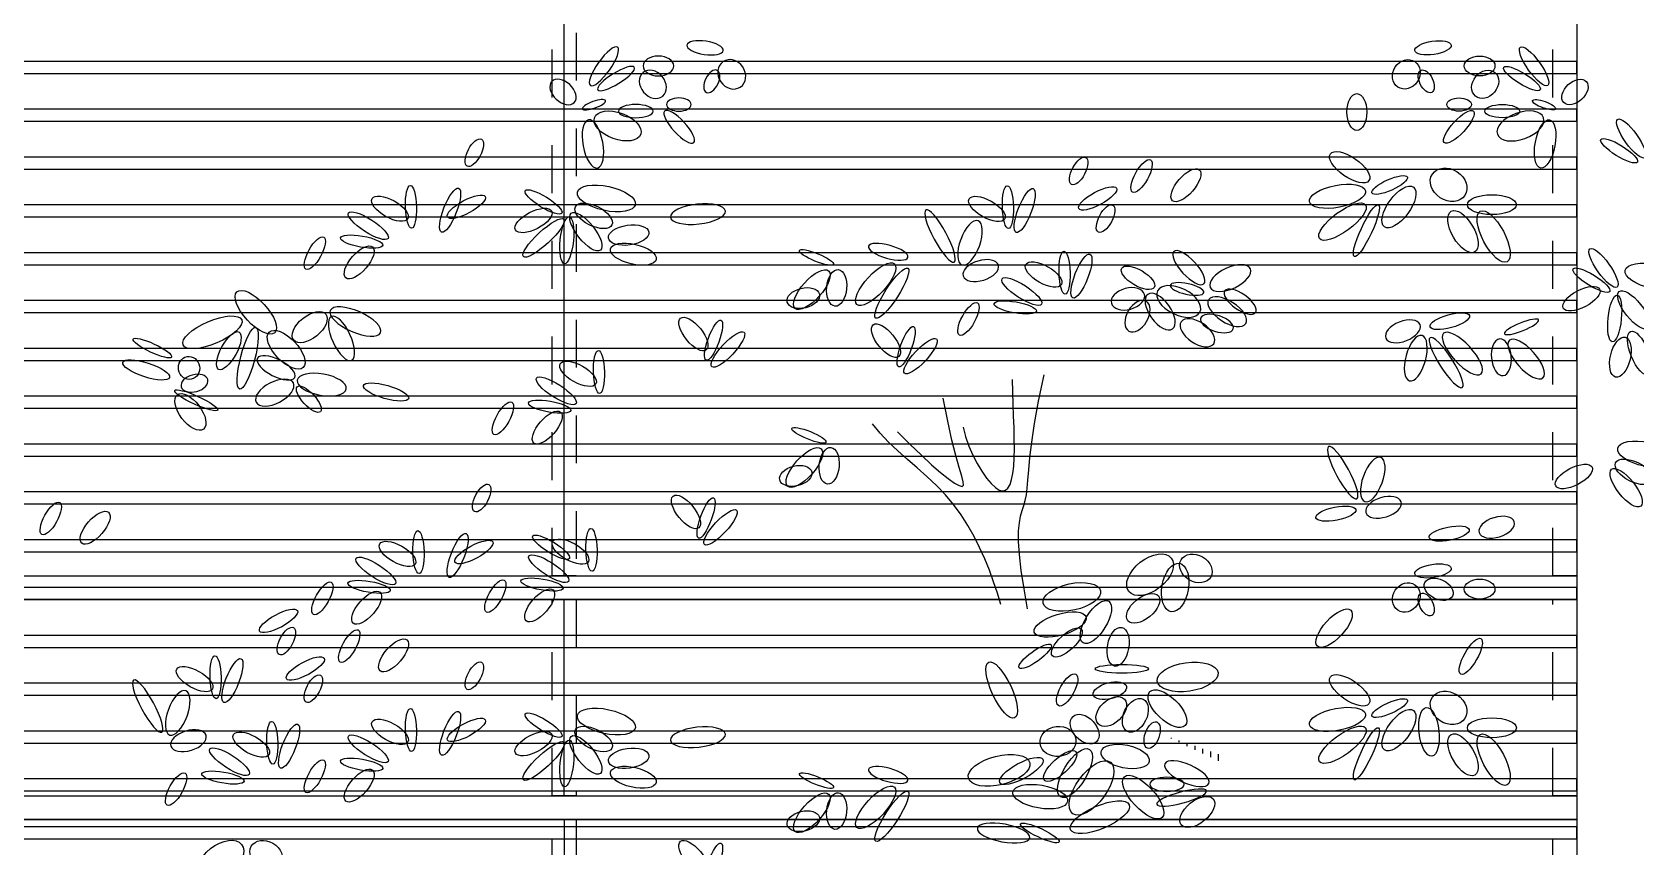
# Model space of a CAD drawing. Header units: millimetres. Extents: x 2056 to 4470, y 1400 to 3101.
# Drawn here: x 2098.763 to 2102.114, y 1446.76 to 1448.464 of the extents above; entities that cross this region are included whole.
import ezdxf

# ---------------------------------------------------------------- set-up
doc = ezdxf.new("R2010")
doc.units = ezdxf.units.MM
doc.linetypes.add('DOT', pattern=[0.25, 0, -0.25])
for name, color, linetype in [('A-252', 252, 'Continuous'), ('A-253', 253, 'Continuous'), ('A-ANNO-GLAZ', 124, 'Continuous'), ('A-GLAZ', 5, 'Continuous'), ('A-LDSP-TREE', 74, 'Continuous'), ('A-PLAN-2', 4, 'Continuous')]:
    doc.layers.add(name, color=color, linetype=linetype)

# ---------------------------------------------------------------- blocks, each defined once
blk = doc.blocks.new('E4', base_point=(655.182746, 222.149869))
blk.add_circle((656.700527, 222.149869), 1.51778)
blk = doc.blocks.new('TROPI')
for p, q in [((0.6952, 9.5133), (0.6952, 9.5157)), ((0.7186, 9.5023), (0.7186, 9.5076)), ((0.7421, 9.4913), (0.7421, 9.4995)), ((0.7655, 9.4803), (0.7655, 9.4914)), ((0.7889, 9.4693), (0.7889, 9.4833)), ((0.8124, 9.4583), (0.8124, 9.4752)), ((0.8358, 9.4473), (0.8358, 9.4672))]:
    blk.add_line(p, q)
for points in [[(0.0733, 10.4438), (0.0809, 10.4154), (0.0909, 10.3873), (0.1027, 10.3602), (0.1157, 10.3348), (0.1294, 10.3118), (0.1434, 10.2917), (0.157, 10.2753), (0.1697, 10.2632), (0.1811, 10.2559), (0.1911, 10.2534), (0.1998, 10.2554), (0.2072, 10.2618), (0.2133, 10.2723), (0.2182, 10.2868), (0.2219, 10.3049), (0.2244, 10.3267), (0.2258, 10.3517), (0.2263, 10.3796), (0.2261, 10.41), (0.2253, 10.4426), (0.2242, 10.4768), (0.2229, 10.5124), (0.2217, 10.5489), (0.2207, 10.5859)], [(0.2656, 9.9014), (0.2552, 9.9603), (0.247, 10.0153), (0.2414, 10.0635), (0.2389, 10.1026), (0.239, 10.1337), (0.2412, 10.1582), (0.2448, 10.178), (0.2494, 10.1945), (0.2542, 10.2094), (0.2588, 10.2244), (0.2625, 10.2411), (0.265, 10.261), (0.267, 10.2855), (0.2692, 10.3158), (0.2726, 10.3533), (0.278, 10.3991), (0.2864, 10.4546), (0.2985, 10.521), (0.3153, 10.5996)], [(-0.1226, 10.4301), (-0.0854, 10.3925), (-0.0513, 10.3596), (-0.0207, 10.3314), (0.0061, 10.3081), (0.0289, 10.2899), (0.0474, 10.2768), (0.0613, 10.2691), (0.0703, 10.2668), (0.0742, 10.2702), (0.0736, 10.2802), (0.0692, 10.2977), (0.0617, 10.3236), (0.0518, 10.3588), (0.0401, 10.4043), (0.0274, 10.4611), (0.0143, 10.5301)], [(0.186, 9.9137), (0.1756, 9.9481), (0.1642, 9.9821), (0.1517, 10.0161), (0.1379, 10.0502), (0.1227, 10.084), (0.106, 10.1174), (0.0875, 10.15), (0.0672, 10.1818), (0.0448, 10.2124), (0.0204, 10.2416), (-0.0063, 10.2694), (-0.0345, 10.2959), (-0.0635, 10.3217), (-0.0928, 10.3471), (-0.1215, 10.3726), (-0.1489, 10.3985), (-0.1745, 10.4252), (-0.1973, 10.4533)]]:
    blk.add_lwpolyline(points)
at = {"zscale": 0.01988043750000001}
for p, xscale, yscale, rotation in [((-1.0393, 11.4642), -0.04626700661756251, 0.0130519644688125, 234.5743510000019), ((-0.6426, 11.5682), -0.03620895651450001, 0.01305196446881251, 351.2181460000019), ((1.4216, 11.5682), 0.03620895651450001, 0.01305196446881251, 8.781853999998079), ((1.8182, 11.4642), 0.04626700661756251, 0.0130519644688125, 125.4256489999981), ((-0.882, 11.5225), -0.03017413042875001, 0.01957795664343751, 180.0000000000019), ((-0.6426, 11.5355), -0.03017413042875001, 0.0261039488180625, 123.8077640000019), ((1.4216, 11.5355), 0.03017413042875001, 0.02610394881806251, 236.1922359999981), ((1.6609, 11.5225), 0.03017413042875001, 0.01957795664343751, 179.999999999998), ((-1.0872, 11.4137), -0.03017413042875, 0.01957795664343751, 317.172459000002), ((-1.0171, 11.4511), -0.04224378260025002, 0.0108766469975625, 211.7133950000019), ((-0.882, 11.5029), -0.03017413042875001, 0.02392861146637501, 129.769402000002), ((-0.6607, 11.5094), -0.02413930434300001, 0.01305196446881251, 63.91514600000195), ((1.4397, 11.5094), 0.02413930434300001, 0.01305196446881251, 296.0848539999981), ((1.6609, 11.5029), 0.03017413042875, 0.02392861146637501, 230.230597999998), ((1.7961, 11.4511), 0.04224378260025002, 0.01087664699756251, 148.2866049999981), ((1.8661, 11.4137), 0.03017413042875, 0.01957795664343751, 42.82754099999804), ((-1.063, 11.3942), -0.024139304343, 0.006525992174625002, 199.8223290000018), ((-1.0268, 11.368), 0.04827862856643752, 0.02610394881806251, 340.177671000002), ((-0.8518, 11.3876), -0.03419735444606251, 0.01305196446881251, 1.901316331314217e-12), ((-0.8176, 11.3876), -0.04224378260025002, 0.0130519644688125, 132.760736000002), ((-0.8116, 11.4072), -0.02413930434300001, 0.01305196446881251, 180.0000000000019), ((1.2486, 11.4398), 0.03620895651450002, 0.01957795664343751, 270), ((1.5966, 11.3876), 0.04224378260025, 0.0130519644688125, 227.2392639999981), ((1.5905, 11.4072), 0.02413930434300001, 0.01305196446881251, 179.999999999998), ((1.6308, 11.3876), 0.03419735444606251, 0.01305196446881251, 359.9999999999981), ((1.8058, 11.368), -0.04827862856643751, 0.02610394881806251, 19.82232899999808), ((1.842, 11.3942), 0.024139304343, 0.006525992174625002, 160.1776709999981), ((-1.0449, 11.3615), -0.04827862856643751, 0.01957795664343752, 100.4783160000019), ((1.8239, 11.3615), 0.04827862856643751, 0.01957795664343751, 259.5216839999981), ((2.1082, 11.2486), 0.04626700661756251, 0.0130519644688125, 125.4256489999981), ((-1.3645, 11.3038), 0.03017413042875001, 0.01305196446881251, 242.1470529999981), ((2.086, 11.2356), 0.04224378260025002, 0.01087664699756251, 148.2866049999981), ((0.4398, 11.2495), 0.03017413042875001, 0.01305196446881251, 242.1470529999981), ((0.6326, 11.2419), 0.03620895651450001, 0.0130519644688125, 240.976609999998), ((1.2848, 11.1799), 0.04626700661756251, 0.01957795664343752, 145.193839999998), ((0.7782, 11.2123), 0.04023218053181252, 0.01740261929175001, 229.1334349187653), ((1.3994, 11.1908), 0.038220578463375, 0.01087664699756251, 204.2552819999964), ((1.4739, 11.1995), 0.038220578463375, 0.030454603641, 326.794293999998), ((-1.5729, 11.0375), 0.04224378260025002, 0.01087664699756251, 91.61601113788166), ((-1.4833, 11.0262), 0.04626700661756251, 0.0130519644688125, 68.75505513788173), ((-1.1244, 11.0825), 0.04224378260025002, 0.01087664699756251, 148.2866049999981), ((-1.0781, 11.1455), 0.05833665878906252, 0.02392861146637501, 347.7961789999981), ((0.2088, 11.0367), 0.04224378260025002, 0.01087664699756251, 91.61601113788166), ((0.2318, 11.0253), 0.04626700661756251, 0.0130519644688125, 68.75505513788173), ((0.5315, 11.1574), 0.04224378260025002, 0.01305196446881251, 208.399807999998), ((1.2747, 11.1494), 0.05632505672062503, 0.02175329399512502, 190.9295669999981), ((1.4175, 11.1603), 0.04827862856643751, 0.02175329399512501, 233.792727999998), ((-1.5841, 11.0663), 0.04023218053181252, 0.01740261929175001, 150.6767441378817), ((-1.3529, 11.1324), 0.04224378260025002, 0.01305196446881251, 208.399807999998), ((-1.1546, 11.089), 0.04023218053181251, 0.01740261929175, 207.3473379999981), ((-1.0841, 11.102), 0.04023218053181252, 0.01957795664343752, 333.4761320000096), ((-0.6362, 11.0891), -0.05431345465218752, 0.01957795664343751, 6.309894999998103), ((0.1977, 11.0655), 0.04023218053181252, 0.01740261929175001, 150.6767441378817), ((0.5199, 11.1071), 0.03017413042875001, 0.01305196446881251, 242.1470529999981), ((1.2747, 11.1081), 0.05632505672062502, 0.01957795664343752, 216.271166999998), ((1.3129, 11.1081), 0.05632505672062502, 0.01087664699756251, 245.185640999998), ((1.5785, 11.1081), 0.04827862856643751, 0.01957795664343751, 359.9999999999981), ((-1.6432, 11.0073), 0.04626700661756251, 0.01305196446881251, 147.2117459187653), ((-1.1183, 11.0651), 0.05431345465218752, 0.0130519644688125, 222.827540999998), ((-1.1023, 11.0716), 0.04626700661756251, 0.01305196446881251, 264.1335219999981), ((-1.0962, 11.0825), 0.04626700661756251, 0.01740261929175, 308.1683149999981), ((0.0465, 10.9367), -0.05833665878906251, 0.0130519644688125, 298.3434654556696), ((0.07, 10.9283), -0.04626700661756253, 0.01957795664343752, 250.0359484556697), ((1.5302, 11.0885), 0.04626700661756252, 0.02175329399512501, 300.0262489999981), ((1.6167, 11.0885), 0.05632505672062502, 0.02175329399512501, 298.031950999998), ((-1.835, 11.0114), 0.03620895651450001, 0.0130519644688125, 240.976609999998), ((-1.6589, 10.9869), 0.04224378260025002, 0.0108766469975625, 170.0727019187653), ((-0.9856, 11.0085), 0.04023218053181251, 0.01957795664343751, 8.204645999998085), ((-1.6893, 10.9818), 0.04023218053181252, 0.01740261929175001, 229.1334349187653), ((-0.9795, 10.9759), 0.0462670066175625, 0.01957795664343751, 347.246730999998), ((-0.3135, 10.9299), 0.03620895651450002, 0.007831182657375, 157.9264499999983), ((-0.0914, 10.9508), -0.04023218053181252, 0.01305196446881251, 344.2461859999981), ((0.378, 10.8408), 0.04224378260025002, 0.01087664699756251, 91.61601113788166), ((0.4011, 10.8295), 0.04626700661756251, 0.0130519644688125, 68.75505513788173), ((0.7918, 10.8716), -0.04345076372175002, 0.01566236531475, 312.760735999998), ((2.0254, 10.8621), 0.04626700661756251, 0.0130519644688125, 125.4256489999981), ((-0.328, 10.9104), 0.04948558980750001, 0.01957795664343751, 228.206041999998), ((-0.299, 10.9143), 0.03620895651450001, 0.01957795664343752, 264.716666999998), ((-0.1316, 10.9312), 0.0543134546521875, 0.01957795664343751, 227.2392639999981), ((-0.0914, 10.9182), 0.05833665878906252, 0.0130519644688125, 237.1976369999981), ((0.0735, 10.8953), -0.03620895651450001, 0.01957795664343751, 197.0074304556697), ((0.3669, 10.8696), 0.04023218053181252, 0.01740261929175001, 150.6767441378817), ((0.6438, 10.8612), 0.03701361722231251, 0.01566236531475, 149.4658719999981), ((0.8111, 10.8612), -0.04345076372175002, 0.02088314712618751, 204.8654449999923), ((2.0033, 10.8491), 0.04224378260025002, 0.01087664699756251, 148.2866049999981), ((2.0495, 10.9121), 0.05833665878906252, 0.02392861146637501, 347.7961789999981), ((-2.0943, 10.8478), 0.05471577506587501, 0.02262342098362501, 312.760735999998), ((-0.3557, 10.8413), 0.03258807279131251, 0.01957795664343751, 194.0120239999981), ((0.3078, 10.8106), 0.04626700661756251, 0.01305196446881251, 147.2117459187653), ((0.6148, 10.8403), -0.03379503403237502, 0.02088314712618751, 15.12809499999808), ((0.6534, 10.8507), -0.04666932703125001, 0.02610394881806251, 153.4761320000212), ((0.7918, 10.8455), -0.03379503403237501, 0.0104415835033125, 347.7961789999981), ((0.8546, 10.8507), -0.03701361722231251, 0.01566236531475, 144.806496999998), ((1.9731, 10.8556), 0.04023218053181251, 0.01740261929175, 207.3473379999981), ((-1.8154, 10.7922), -0.05407204649962506, 0.02070913365675002, 156.1360859999993), ((0.116, 10.8147), 0.03620895651450001, 0.0130519644688125, 240.976609999998), ((0.2921, 10.7902), 0.04224378260025002, 0.0108766469975625, 170.0727019187653), ((0.6196, 10.8194), -0.03379503403237501, 0.02088314712618751, 59.71314499999816), ((0.6245, 10.8403), -0.04184146218656251, 0.02088314712618751, 125.725225999998), ((0.8063, 10.8246), -0.04345076372175002, 0.02088314712618751, 147.0231869999981), ((2.0254, 10.8382), 0.04626700661756251, 0.01305196446881251, 264.1335219999981), ((2.0314, 10.8491), 0.04626700661756251, 0.01740261929175, 308.1683149999981), ((-2.0798, 10.7643), 0.06276220322006253, 0.02262342098362501, 203.1479289999974), ((-1.829, 10.7812), 0.04055404481493752, 0.02192730746456251, 219.0434519999981), ((-1.8121, 10.7739), -0.04731305559750001, 0.01827276616068751, 114.8143589999981), ((-0.6932, 10.6742), 0.04023218053181252, 0.01740261929175001, 128.8906472191145), ((0.7242, 10.7585), -0.03862289887706249, 0.02088314712618751, 145.9465339999981), ((0.7822, 10.7689), -0.03379503403237501, 0.01566236531475, 162.026097999998), ((1.4372, 10.75), -0.03620895651450002, 0.01957795664343751, 21.46632799999785), ((1.4673, 10.7435), 0.04023218053181253, 0.01305196446881251, 15.75381399999804), ((1.6894, 10.7226), -0.03620895651450001, 0.007831182657374999, 202.0735499999976), ((-2.0879, 10.7277), 0.0418414621865625, 0.01566236531475, 241.3462139999981), ((-2.038, 10.7417), 0.06276220322006253, 0.01392211133775, 255.4213519999981), ((-1.9978, 10.7277), 0.04827862856643751, 0.02262342098362501, 313.698259999998), ((-0.6936, 10.6433), 0.04224378260025002, 0.01087664699756251, 69.8299142191145), ((-0.6764, 10.6242), 0.04626700661756251, 0.01305196446881251, 46.96895821911455), ((-0.1185, 10.6544), 0.04023218053181252, 0.01740261929175001, 128.8906472191145), ((-0.1189, 10.6235), 0.04224378260025002, 0.01087664699756251, 69.8299142191145), ((1.4432, 10.7174), -0.04626700661756253, 0.01957795664343752, 74.49484599999803), ((1.5076, 10.7239), -0.05431345465218753, 0.01957795664343752, 132.7607359999981), ((2.0656, 10.7294), 0.04626700661756251, 0.01740261929175, 292.593763999998), ((-2.289, 10.6529), 0.0418414621865625, 0.008701309645875, 154.8921570000015), ((-0.1016, 10.6044), 0.04626700661756251, 0.01305196446881251, 46.96895821911455), ((1.4673, 10.7109), -0.05833665878906252, 0.01305196446881251, 122.8023629999981), ((1.6749, 10.707), -0.03620895651450003, 0.01957795664343751, 95.28333299999812), ((1.7039, 10.703), -0.04948558980750004, 0.01957795664343752, 131.7939579999981), ((2.0495, 10.712), 0.04023218053181252, 0.01957795664343751, 256.4373239999981), ((-2.2955, 10.592), 0.04827862856643751, 0.01392211133775, 162.0260979999981), ((-2.2681, 10.6146), 0.02092074103350001, 0.02262342098362502, 10.60101199999804), ((-1.9218, 10.5923), -0.04119775350075001, 0.01670652565312501, 332.876836999998), ((-1.0228, 10.5731), 0.04023218053181252, 0.01740261929175001, 150.6767441378817), ((-1.0117, 10.5443), 0.04224378260025002, 0.01087664699756251, 91.61601113788166), ((-2.2604, 10.5642), -0.02703602324981252, 0.01670652565312501, 195.1280949999981), ((-1.9257, 10.5756), -0.04119775350075003, 0.02088314712618751, 27.34733799999807), ((-1.9141, 10.584), -0.04892233725224998, 0.0208831471261875, 169.7831949999981), ((-1.7166, 10.5679), 0.04626700661756251, 0.01305196446881251, 344.0639381608799), ((-1.0819, 10.514), 0.04626700661756251, 0.01305196446881251, 147.2117459187653), ((-2.272, 10.5405), 0.04248519075281251, 0.02088314712618751, 307.111289999998), ((-2.2797, 10.553), 0.04634748262856252, 0.008353262826562504, 335.51923), ((-1.9141, 10.5645), 0.03347316974925003, 0.01252988429962501, 312.760735999998), ((-1.0976, 10.4937), 0.04224378260025002, 0.0108766469975625, 170.0727019187653), ((-1.2737, 10.5182), 0.03620895651450001, 0.0130519644688125, 240.976609999998), ((-1.1281, 10.4886), 0.04023218053181252, 0.01740261929175001, 229.1334349187653), ((-0.3359, 10.3987), 0.03620895651450002, 0.007831182657375, 157.9264499999983), ((-0.3504, 10.3791), 0.04948558980750001, 0.01957795664343751, 228.206041999998), ((1.2485, 10.2297), -0.05833665878906251, 0.0130519644688125, 298.3434654556696), ((2.0271, 10.3809), 0.05833665878906252, 0.02392861146637501, 347.7961789999981), ((-0.3214, 10.383), 0.03620895651450001, 0.01957795664343752, 264.716666999998), ((1.2721, 10.2213), -0.04626700661756253, 0.01957795664343752, 250.0359484556697), ((1.9507, 10.3243), 0.04023218053181251, 0.01740261929175, 207.3473379999981), ((2.0211, 10.3374), 0.04023218053181252, 0.01957795664343752, 333.4761320000096), ((-0.3782, 10.31), 0.03258807279131251, 0.01957795664343751, 194.0120239999981), ((2.009, 10.3178), 0.04626700661756251, 0.01740261929175, 308.1683149999981), ((-1.342, 10.2725), 0.03017413042875001, 0.01305196446881251, 242.1470529999981), ((-0.7157, 10.1429), 0.04023218053181252, 0.01740261929175001, 128.8906472191145), ((1.2756, 10.1883), -0.03620895651450001, 0.01957795664343751, 197.0074304556697), ((-2.6231, 10.219), 0.03620895651450001, 0.0130519644688125, 240.976609999998), ((-2.4774, 10.1893), 0.04023218053181252, 0.01740261929175001, 229.1334349187653), ((-0.716, 10.112), 0.04224378260025002, 0.01087664699756251, 69.8299142191145), ((-0.6988, 10.093), 0.04626700661756251, 0.01305196446881251, 46.96895821911455), ((1.246, 10.1972), 0.04023218053181253, 0.01305196446881251, 191.2949164556696), ((1.5839, 10.1376), 0.04023218053181253, 0.01305196446881251, 191.2949164556696), ((1.6135, 10.1287), -0.03620895651450001, 0.01957795664343751, 197.0074304556697), ((-1.5616, 10.0351), 0.04023218053181252, 0.01740261929175001, 150.6767441378817), ((-1.5505, 10.0063), 0.04224378260025002, 0.01087664699756251, 91.61601113788166), ((-1.4609, 9.995), 0.04626700661756251, 0.0130519644688125, 68.75505513788173), ((-1.3305, 10.1012), 0.04224378260025002, 0.01305196446881251, 208.399807999998), ((-1.1019, 10.0512), 0.04224378260025002, 0.01087664699756251, 148.2866049999981), ((-1.0453, 10.0419), 0.04023218053181252, 0.01740261929175001, 150.6767441378817), ((-1.0341, 10.0131), 0.04224378260025002, 0.01087664699756251, 91.61601113788166), ((-1.6207, 9.976), 0.04626700661756251, 0.01305196446881251, 147.2117459187653), ((-1.1044, 9.9828), 0.04626700661756251, 0.01305196446881251, 147.2117459187653), ((0.6947, 10.0525), 0.05310647353068751, 0.0313247306295, 218.1837589999981), ((0.7237, 10.0473), 0.03379503403237501, 0.02610394881806251, 330.026235999998), ((0.7189, 10.0369), 0.04827862856643751, 0.02610394881806251, 260.163373999998), ((1.4216, 10.0057), 0.03620895651450001, 0.01305196446881251, 8.781853999998079), ((1.4517, 9.9796), 0.03017413042875001, 0.01957795664343752, 333.8240520000067), ((-1.8125, 9.9802), 0.03620895651450001, 0.0130519644688125, 240.976609999998), ((-1.6669, 9.9505), 0.04023218053181252, 0.01740261929175001, 229.1334349187653), ((-1.6364, 9.9557), 0.04224378260025002, 0.0108766469975625, 170.0727019187653), ((-1.2962, 9.987), 0.03620895651450001, 0.0130519644688125, 240.976609999998), ((-1.1505, 9.9573), 0.04023218053181252, 0.01740261929175001, 229.1334349187653), ((-1.1201, 9.9625), 0.04224378260025002, 0.0108766469975625, 170.0727019187653), ((0.4839, 9.9551), 0.05793433837537502, 0.0261039488180625, 192.2038209999981), ((0.6561, 9.9394), 0.03862289887706252, 0.02088314712618751, 219.0434519999981), ((1.4216, 9.973), 0.03017413042875001, 0.02610394881806251, 236.1922359999981), ((1.6609, 9.96), 0.03017413042875001, 0.01957795664343751, 179.999999999998), ((-1.9136, 9.8956), 0.04224378260025002, 0.01305196446881251, 208.399807999998), ((0.5081, 9.9238), 0.04827862856643751, 0.02088314712618751, 238.346497999998), ((1.2305, 9.8969), 0.0482786285664375, 0.01957795664343751, 227.2392639999981), ((1.4397, 9.9469), 0.02413930434300001, 0.01305196446881251, 296.0848539999981), ((0.4405, 9.8768), 0.0531064735306875, 0.02088314712618751, 196.4320429999981), ((-1.9252, 9.8453), 0.03017413042875001, 0.01305196446881251, 242.1470529999981), ((-1.7324, 9.8378), 0.03620895651450001, 0.0130519644688125, 240.976609999998), ((-1.5867, 9.8081), 0.04023218053181252, 0.01740261929175001, 229.1334349187653), ((0.426, 9.8402), 0.03862289887706251, 0.01566236531475, 222.827540999998), ((0.5467, 9.8455), 0.03862289887706251, 0.02088314712618751, 259.5216839999981), ((1.6187, 9.8121), 0.04023218053181252, 0.0130519644688125, 240.5284399999981), ((-1.8335, 9.7532), 0.04224378260025002, 0.01305196446881251, 208.399807999998), ((0.3359, 9.7932), 0.03862289887706252, 0.0104415835033125, 215.7887719999981), ((-2.1673, 9.6613), 0.04023218053181252, 0.01740261929175001, 150.6767441378817), ((-2.1562, 9.6325), 0.04224378260025002, 0.01087664699756251, 91.61601113788166), ((-2.1331, 9.6212), 0.04626700661756251, 0.0130519644688125, 68.75505513788173), ((-1.3645, 9.7413), 0.03017413042875001, 0.01305196446881251, 242.1470529999981), ((0.15, 9.7415), 0.06034828073793751, 0.01957795664343752, 294.814358999998), ((0.6267, 9.7219), 0.0523018327033125, 0.008701309645875002, 179.999999999998), ((0.6529, 9.6849), 0.06034828073793752, 0.02827926628931251, 8.028634999998038), ((1.2848, 9.6174), 0.04626700661756251, 0.01957795664343752, 145.193839999998), ((-2.3185, 9.5325), -0.05833665878906251, 0.0130519644688125, 298.3434654556696), ((-1.845, 9.7029), 0.03017413042875001, 0.01305196446881251, 242.1470529999981), ((0.4099, 9.7058), 0.035404315687125, 0.01392211133775, 240.976609999998), ((0.5611, 9.6693), 0.033795034032375, 0.01566236531475, 194.438522999998), ((0.6303, 9.6536), 0.04827862856643751, 0.02262342098362501, 316.213825999998), ((1.4739, 9.637), 0.038220578463375, 0.030454603641, 326.794293999998), ((-2.2949, 9.5241), -0.04626700661756253, 0.01957795664343752, 250.0359484556697), ((0.5547, 9.631), 0.03540431568712501, 0.02262342098362501, 223.1433109999981), ((0.611, 9.631), 0.03540431568712502, 0.02262342098362501, 243.9151459999981), ((1.3994, 9.6283), 0.038220578463375, 0.01087664699756251, 204.2552819999964), ((-1.5841, 9.5038), 0.04023218053181252, 0.01740261929175001, 150.6767441378817), ((-1.5729, 9.475), 0.04224378260025002, 0.01087664699756251, 91.61601113788166), ((-1.4833, 9.4637), 0.04626700661756251, 0.0130519644688125, 68.75505513788173), ((-1.3529, 9.5699), 0.04224378260025002, 0.01305196446881251, 208.399807999998), ((-1.1244, 9.52), 0.04224378260025002, 0.01087664699756251, 148.2866049999981), ((-1.0781, 9.583), 0.05833665878906252, 0.02392861146637501, 347.7961789999981), ((0.471, 9.504), 0.03379503403237501, 0.02262342098362501, 132.7607359999981), ((1.2747, 9.5869), 0.05632505672062503, 0.02175329399512502, 190.9295669999981), ((1.4175, 9.5978), 0.04827862856643751, 0.02175329399512501, 233.792727999998), ((1.4558, 9.6065), 0.04827862856643753, 0.01957795664343752, 276.3955569999981), ((1.5785, 9.5456), 0.04827862856643751, 0.01957795664343751, 359.9999999999981), ((-2.2914, 9.4911), -0.03620895651450001, 0.01957795664343751, 197.0074304556697), ((-1.9981, 9.4655), 0.04023218053181252, 0.01740261929175001, 150.6767441378817), ((-1.9869, 9.4367), 0.04224378260025002, 0.01087664699756251, 91.61601113788166), ((-1.9639, 9.4253), 0.04626700661756251, 0.0130519644688125, 68.75505513788173), ((-1.6432, 9.4448), 0.04626700661756251, 0.01305196446881251, 147.2117459187653), ((-1.1546, 9.5265), 0.04023218053181251, 0.01740261929175, 207.3473379999981), ((-1.0962, 9.52), 0.04626700661756251, 0.01740261929175, 308.1683149999981), ((-1.0841, 9.5395), 0.04023218053181252, 0.01957795664343752, 333.4761320000096), ((-0.6362, 9.5266), -0.05431345465218752, 0.01957795664343751, 6.309894999998103), ((0.4099, 9.5109), 0.03540431568712501, 0.02958447665250001, 186.3288949999981), ((0.6513, 9.5631), 0.0273578875329375, 0.01392211133775, 250.5935989999981), ((1.2747, 9.5456), 0.05632505672062502, 0.01957795664343752, 216.271166999998), ((1.3129, 9.5456), 0.05632505672062502, 0.01087664699756251, 245.185640999998), ((1.5302, 9.526), 0.04626700661756252, 0.02175329399512501, 300.0262489999981), ((1.6167, 9.526), 0.05632505672062502, 0.02175329399512501, 298.031950999998), ((-2.0572, 9.4064), 0.04626700661756251, 0.01305196446881251, 147.2117459187653), ((-1.1183, 9.5026), 0.05431345465218752, 0.0130519644688125, 222.827540999998), ((-1.1023, 9.5091), 0.04626700661756251, 0.01305196446881251, 264.1335219999981), ((-0.9856, 9.446), 0.04023218053181251, 0.01957795664343751, 8.204645999998085), ((0.2727, 9.4413), 0.06235988280637502, 0.02827926628931251, 194.0120239999981), ((0.4099, 9.4744), 0.04184146218656251, 0.01566236531475, 222.459137999998), ((0.4501, 9.4813), 0.05471577506587501, 0.02262342098362501, 238.8413139999981), ((0.4855, 9.4744), 0.04827862856643751, 0.02262342098362501, 348.4841919999981), ((-1.835, 9.4489), 0.03620895651450001, 0.0130519644688125, 240.976609999998), ((-1.6893, 9.4193), 0.04023218053181252, 0.01740261929175001, 229.1334349187653), ((-1.6589, 9.4244), 0.04224378260025002, 0.0108766469975625, 170.0727019187653), ((-0.9795, 9.4134), 0.0462670066175625, 0.01957795664343751, 347.246730999998), ((-0.0914, 9.3883), -0.04023218053181252, 0.01305196446881251, 344.2461859999981), ((0.3117, 9.4517), 0.04827862856643753, 0.01566236531475, 208.399807999998), ((0.5129, 9.443), 0.06276220322006253, 0.02958447665250001, 233.8684489999981), ((0.8065, 9.3792), -0.04731305559750001, 0.01827276616068751, 335.7447179999998), ((-2.249, 9.4105), 0.03620895651450001, 0.0130519644688125, 240.976609999998), ((-2.0729, 9.386), 0.04224378260025002, 0.0108766469975625, 170.0727019187653), ((-0.3135, 9.3674), 0.03620895651450002, 0.007831182657375, 157.9264499999983), ((-0.1316, 9.3687), 0.0543134546521875, 0.01957795664343751, 227.2392639999981), ((0.2216, 9.3543), 0.054715775065875, 0.02262342098362501, 350.140791999998), ((0.5547, 9.3995), 0.05471577506587501, 0.02262342098362501, 312.760735999998), ((0.6303, 9.3769), -0.03379503403237501, 0.01392211133775, 179.999999999998), ((-0.328, 9.3479), 0.04948558980750001, 0.01957795664343751, 228.206041999998), ((-0.299, 9.3518), 0.03620895651450001, 0.01957795664343752, 264.716666999998), ((-0.0914, 9.3557), 0.05833665878906252, 0.0130519644688125, 237.1976369999981), ((0.5692, 9.316), 0.06276220322006253, 0.02262342098362501, 203.1479289999974), ((0.7998, 9.3573), -0.05069255104856252, 0.0109636636725, 15.12809499999808), ((0.8201, 9.333), 0.04055404481493752, 0.02192730746456251, 219.0434519999981), ((-0.3557, 9.2788), 0.03258807279131251, 0.01957795664343751, 194.0120239999981), ((0.1158, 9.2455), -0.05230183270331248, 0.01740261929175, 169.7831949999981), ((0.36, 9.2046), 0.0418414621865625, 0.008701309645875, 154.8921570000015), ((-2.0803, 9.1972), 0.05310647353068751, 0.0313247306295, 218.1837589999981), ((-2.0513, 9.192), 0.03379503403237501, 0.02610394881806251, 330.026235999998), ((-0.6932, 9.1117), 0.04023218053181252, 0.01740261929175001, 128.8906472191145), ((-0.6936, 9.0808), 0.04224378260025002, 0.01087664699756251, 69.8299142191145)]:
    blk.add_blockref('E4', p, dxfattribs=dict(at, xscale=xscale, yscale=yscale, rotation=rotation))
blk = doc.blocks.new('persiana prpal')
at = {"layer": 'A-253'}
for points in [[(-18.7194, -1.9), (-18.7194, -1.925), (0, -1.925), (0, -1.9)], [(-18.7194, -2), (-18.7194, -2.025), (0, -2.025), (0, -2)], [(-14.6953, -2.1), (-14.6953, -2.125), (0, -2.125), (0, -2.1)], [(-14.6953, -2.2), (-14.6953, -2.225), (0, -2.225), (0, -2.2)], [(-14.6953, -2.3), (-14.6953, -2.325), (0, -2.325), (0, -2.3)], [(-14.6953, -2.4), (-14.6953, -2.425), (0, -2.425), (0, -2.4)], [(-14.6953, -2.5), (-14.6953, -2.525), (0, -2.525), (0, -2.5)], [(-14.6953, -2.6), (-14.6953, -2.625), (0, -2.625), (0, -2.6)], [(-14.6953, -2.7), (-14.6953, -2.725), (0, -2.725), (0, -2.7)], [(-14.6953, -2.8), (-14.6953, -2.825), (0, -2.825), (0, -2.8)], [(-14.6953, -2.9), (-14.6953, -2.925), (0, -2.925), (0, -2.9)], [(-14.6953, -3), (-14.6953, -3.025), (0, -3.025), (0, -3)], [(-14.6953, -3.1), (-14.6953, -3.125), (0, -3.125), (0, -3.1)], [(-14.6953, -3.2), (-14.6953, -3.225), (0, -3.225), (0, -3.2)], [(-14.6953, -3.3), (-14.6953, -3.325), (0, -3.325), (0, -3.3)], [(-14.6953, -3.4), (-14.6953, -3.425), (0, -3.425), (0, -3.4)], [(-14.6953, -3.5), (-14.6953, -3.525), (0, -3.525), (0, -3.5)]]:
    blk.add_lwpolyline(points, close=True, dxfattribs=at)

msp = doc.modelspace()

# ---------------------------------------------------------------- linework, layer by layer
at = {"layer": 'A-252'}
msp.add_lwpolyline([(2087.3451, 1446.8172), (2101.9404, 1446.8172)], dxfattribs=at)
at = {"layer": 'A-ANNO-GLAZ', "linetype": 'DOT', "ltscale": 0.1, "elevation": 0.2289}
for points in [[(2099.9001, 1447.3272), (2099.8501, 1447.3272), (2099.8501, 1450.2622), (2099.9001, 1450.2622)], [(2101.9904, 1447.3272), (2101.9404, 1447.3272), (2101.9404, 1450.2622), (2101.9904, 1450.2622)], [(2099.8501, 1447.2772), (2099.9001, 1447.2772), (2099.9001, 1446.8672), (2099.8501, 1446.8672)], [(2101.9404, 1447.2772), (2101.9904, 1447.2772), (2101.9904, 1446.8672), (2101.9404, 1446.8672)], [(2099.9001, 1443.8772), (2099.8501, 1443.8772), (2099.8501, 1446.8172), (2099.9001, 1446.8172)], [(2101.9904, 1443.8772), (2101.9404, 1443.8772), (2101.9404, 1446.8172), (2101.9904, 1446.8172)]]:
    msp.add_lwpolyline(points, close=True, dxfattribs=at)
at = {"layer": 'A-GLAZ'}
for points, elevation in [([(2099.8751, 1447.3272), (2099.8751, 1450.2622)], -0.2289), ([(2087.2951, 1447.2772), (2087.2951, 1447.3272), (2101.9904, 1447.3272), (2101.9904, 1447.2772), (2087.2951, 1447.2772)], 0.2289), ([(2087.2951, 1446.8172), (2087.2951, 1446.8672), (2101.9904, 1446.8672), (2101.9904, 1446.8172), (2087.2951, 1446.8172)], 0.2289)]:
    msp.add_lwpolyline(points, dxfattribs=dict(at, elevation=elevation))
for points in [[(2087.3451, 1447.3272), (2101.9404, 1447.3272)], [(2099.8751, 1446.8672), (2099.8751, 1447.2772)], [(2099.8751, 1446.8172), (2099.8751, 1443.8772)]]:
    msp.add_lwpolyline(points, dxfattribs=at)
at = {"layer": 'A-PLAN-2'}
msp.add_lwpolyline([(2101.9905, 1443.8272), (2089.2951, 1443.8272), (2089.2951, 1440.3272), (2102.4904, 1440.3272), (2102.4904, 1440.8272), (2089.7951, 1440.8272), (2089.7951, 1443.2672), (2102.9904, 1443.2672), (2102.9904, 1451.5423), (2082.5077, 1451.5423), (2082.5077, 1448.1993), (2083.271, 1448.1993), (2083.271, 1450.2672), (2101.9904, 1450.2672), (2101.9905, 1443.8272)], dxfattribs=at)

# ---------------------------------------------------------------- block references
msp.add_blockref('persiana prpal', (2101.9904, 1450.3023))
at = {"layer": 'A-LDSP-TREE', "ltscale": 35, "xscale": 0.6999999999534339, "yscale": 0.6999999999534339, "zscale": 0.7}
msp.add_blockref('TROPI', (2100.6571, 1440.3272), dxfattribs=at)

doc.saveas('drawing.dxf')
